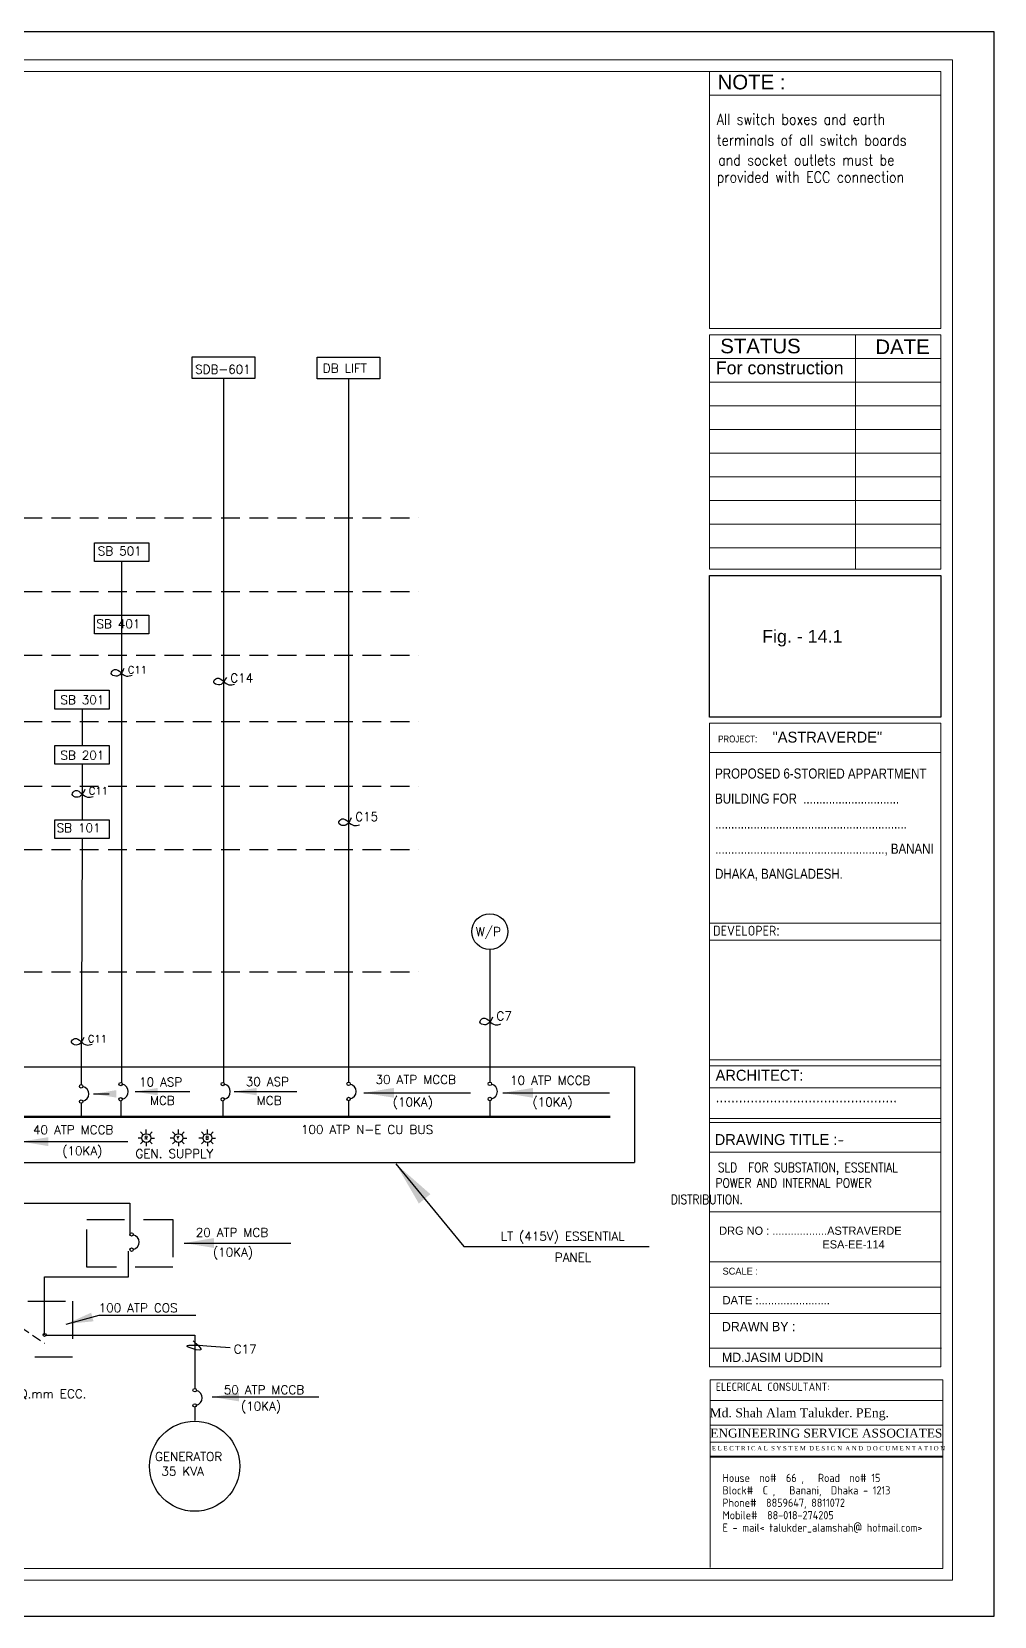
# Model space of a CAD drawing. Extents: x 589 to 8041, y -1690 to 3411.
# Drawn here: x 5517 to 6155, y 2359 to 3411 of the extents above; entities that cross this region are included whole.
import ezdxf

# ---------------------------------------------------------------- set-up
doc = ezdxf.new("R2010")
doc.units = 0
doc.header["$LTSCALE"] = 5
doc.header["$MEASUREMENT"] = 0
doc.linetypes.add('DASHED', pattern=[0.75, 0.5, -0.25])
doc.linetypes.add('HIDDEN', pattern=[0.375, 0.25, -0.125])
doc.layers.get('0').update_dxf_attribs({"linetype": 'CONTINUOUS'})
doc.layers.get('DEFPOINTS').update_dxf_attribs({"linetype": 'CONTINUOUS'})
doc.layers.add('ELEVATION', color=7, linetype='CONTINUOUS')
for name, color, linetype, lineweight in [('ETEXT', 152, 'CONTINUOUS', 15), ('TEXT', 130, 'CONTINUOUS', 15), ('TITLE', 172, 'CONTINUOUS', 15), ('VIEW', 11, 'CONTINUOUS', 25), ('WALL', 3, 'CONTINUOUS', 30)]:
    doc.layers.add(name, color=color, linetype=linetype, lineweight=lineweight)
doc.styles.add('24IN', font='isocp.shx', dxfattribs={"height": 24})
doc.styles.add('COMIC SANS', font='comic.TTF')
doc.styles.add('ROMANS', font='romans.shx', dxfattribs={"width": 0.85, "height": 7})
doc.styles.add('STYLE2', font='romanc.shx', dxfattribs={"height": 7})
doc.styles.add('SX', font='simplex.shx')
doc.styles.add('TITEL', font='TIMES.TTF', dxfattribs={"height": 0.5})
doc.dimstyles.new('DIM', dxfattribs={"dimscale": 0, "dimtxt": 2.5, "dimasz": 1, "dimexe": 1, "dimexo": 2, "dimgap": 0.75, "dimtad": 1, "dimdec": 4, "dimlfac": 0.5, "dimzin": 11, "dimdsep": 46, "dimlunit": 4, "dimtxsty": 'ROMANS', "dimcen": 0, "dimclrd": 256, "dimclre": 256, "dimclrt": 256, "dimadec": 0, "dimazin": 0, "dimtfac": 1, "dimtdec": 4, "dimtix": 1, "dimtmove": 0, "dimatfit": 3, "dimfxl": 1, "dimtvp": 1, "dimfrac": 2, "dimtolj": 1, "dimtzin": 0, "dimarcsym": 0})

msp = doc.modelspace()

# ---------------------------------------------------------------- linework, layer by layer
for p, q in [((5581.6, 2633), (5581.6, 2633)), ((5526.2, 2545.5), (5526.2, 2545.5))]:
    msp.add_line(p, q)
at = {"layer": 'DEFPOINTS', "ltscale": 0.5}
msp.add_lwpolyline([(4677.1, 2358.8), (6155.2, 2358.8), (6155.2, 3410.7), (4677.1, 3410.7)], close=True, dxfattribs=at)
at = {"layer": 'ELEVATION', "linetype": 'Continuous', "ltscale": 0.5}
msp.add_lwpolyline([(6119.7, 3049.8), (6119.7, 2955.7), (5966.2, 2955.7), (5966.2, 3049.8), (6119.7, 3049.8)], dxfattribs=at)
at = {"layer": 'TITLE', "color": 1, "linetype": 'ByBlock'}
for p, q in [((5966.2, 3368.5), (6119.7, 3368.5)), ((6063.2, 3209.5), (6063.2, 3053.9)), ((5966.2, 3193.8), (6119.7, 3193.8)), ((5966.2, 3178.1), (6119.7, 3178.1)), ((5966.2, 3162.4), (6119.7, 3162.4)), ((5966.2, 3146.7), (6119.7, 3146.7)), ((5966.2, 3131), (6119.7, 3131)), ((5966.2, 3115.3), (6119.7, 3115.3)), ((5966.2, 3099.5), (6119.7, 3099.5)), ((5966.2, 3083.8), (6119.7, 3083.8)), ((5966.2, 3068.1), (6119.7, 3068.1)), ((5966.2, 2932.2), (6119.7, 2932.2)), ((5966.2, 2807.6), (6119.7, 2807.6)), ((5966.2, 2709.6), (6119.7, 2709.6)), ((5966.2, 2686.5), (6119.7, 2686.5)), ((5966.2, 2667), (6119.7, 2667)), ((5966.2, 2627.4), (6119.7, 2627.4)), ((5966.2, 2594.1), (6119.7, 2594.1)), ((5966.2, 2577.4), (6082.8, 2577.4)), ((5966.2, 2577.4), (6119.7, 2577.4)), ((5966.7, 2536.7), (6120.2, 2536.7)), ((5966.6, 2502.1), (6121.1, 2502.1)), ((5966.6, 2485.7), (6121.1, 2485.7))]:
    msp.add_line(p, q, dxfattribs=at)
at = {"layer": 'TITLE', "color": 250, "linetype": 'ByBlock'}
msp.add_line((6001.3, 2559.7), (6119.7, 2559.7), dxfattribs=at)
at = {"layer": 'TITLE', "color": 1}
for p, q in [((5966.6, 2485.7), (6121.1, 2485.7)), ((5966.6, 2485.7), (6121.1, 2485.7)), ((5966.6, 2485.7), (6121.1, 2485.7)), ((5967, 2485.7), (6121.1, 2485.7)), ((5966.6, 2474.4), (6121.1, 2474.4)), ((5966.6, 2474.4), (6121.1, 2474.4)), ((5966.6, 2465.2), (6121.1, 2465.2)), ((5966.6, 2465.2), (6121.1, 2465.2)), ((5966.6, 2464.6), (6121.1, 2464.6)), ((5966.6, 2464.4), (6121.1, 2464.4))]:
    msp.add_line(p, q, dxfattribs=at)
at = {"layer": 'TITLE', "color": 75, "linetype": 'ByBlock'}
msp.add_lwpolyline([(4699.3, 3392.1), (6127.5, 3392.1), (6127.5, 2382.7), (4699.3, 2382.7)], close=True, dxfattribs=at)
at = {"layer": 'TITLE', "color": 250, "linetype": 'ByBlock'}
for points in [[(6119.7, 3384.3), (4707.1, 3384.3), (4707.1, 2390.6), (6121.1, 2390.6), (6121.1, 2515.8), (5966.6, 2515.8), (5966.6, 2391.1)], [(5966.2, 3384.3), (5966.2, 3213.6), (6119.7, 3213.6), (6119.7, 3384.3)]]:
    msp.add_lwpolyline(points, dxfattribs=at)
for points in [[(6119.7, 3209.5), (6119.7, 3053.9), (5966.2, 3053.9), (5966.2, 3209.5)], [(6119.7, 2559.7), (5966.2, 2559.7), (5966.2, 2951.6), (6119.7, 2951.6)], [(6119.7, 2819), (6119.7, 2728.1), (5966.2, 2728.1), (5966.2, 2819)], [(6119.7, 2724.2), (6119.7, 2689.2), (5966.2, 2689.2), (5966.2, 2724.2)], [(6119.7, 2524.5), (6119.7, 2559.7), (5966.2, 2559.7), (5966.2, 2524.5)]]:
    msp.add_lwpolyline(points, close=True, dxfattribs=at)
at = {"layer": 'VIEW', "color": 166, "linetype": 'DASHED', "ltscale": 5}
for p, q in [((4854.7, 3087.9), (5773.5, 3087.9)), ((4854.7, 3039.2), (5773.5, 3039.2)), ((4854.7, 2996.9), (5773.5, 2996.9)), ((4854.7, 2952.9), (5773.5, 2952.9)), ((4854.7, 2909.9), (5773.5, 2909.9)), ((4854.7, 2867.8), (5773.5, 2867.8)), ((4854.7, 2786.6), (5773.5, 2786.6))]:
    msp.add_line(p, q, dxfattribs=at)
at = {"layer": 'VIEW'}
for points in [[(5623.1, 3194.8), (5664.6, 3194.8), (5664.6, 3180.5), (5623.1, 3180.5)], [(5706, 3194.6), (5747.5, 3194.6), (5747.5, 3180.3), (5706, 3180.3)], [(5558.2, 3071.4), (5594.2, 3071.4), (5594.2, 3059), (5558.2, 3059)], [(5558.2, 3023.5), (5594.2, 3023.5), (5594.2, 3011.1), (5558.2, 3011.1)], [(5532, 2973.5), (5567.9, 2973.5), (5567.9, 2961.1), (5532, 2961.1)], [(5532, 2936.8), (5567.9, 2936.8), (5567.9, 2924.4), (5532, 2924.4)], [(5532, 2887.6), (5567.9, 2887.6), (5567.9, 2875.2), (5532, 2875.2)]]:
    msp.add_lwpolyline(points, close=True, dxfattribs=at)
at = {"layer": 'VIEW', "linetype": 'DASHED', "ltscale": 0.1}
msp.add_lwpolyline([(5392.6, 2723.6), (5916.5, 2723.6), (5916.5, 2659.8), (5392.6, 2659.8)], close=True, dxfattribs=at)
at = {"layer": 'VIEW', "const_width": 1.61}
msp.add_lwpolyline([(5392.6, 2690.4), (5900.4, 2690.4)], dxfattribs=at)
at = {"layer": 'VIEW', "linetype": 'DASHED', "ltscale": 10}
for points in [[(5553.2, 2622.2), (5610.3, 2622.2), (5610.3, 2590.6), (5553.2, 2590.6)], [(5476.4, 2568.1), (5543.6, 2568.1), (5543.6, 2530.8), (5476.4, 2530.8)]]:
    msp.add_lwpolyline(points, close=True, dxfattribs=at)
at = {"layer": 'VIEW'}
msp.add_circle((5820.5, 2813.3), 11.9, dxfattribs=at)
for points in [[(5577.7, 2988), (5572.4, 2982.9), (5569.3, 2984.7), (5571.5, 2987.3), (5575.7, 2985.3), (5579.4, 2983), (5583.2, 2983.5)], [(5645.7, 2982.1), (5640.4, 2977.1), (5637.3, 2978.9), (5639.5, 2981.5), (5643.7, 2979.5), (5647.4, 2977.2), (5651.2, 2977.6)], [(5551.8, 2907.6), (5546.5, 2902.5), (5543.4, 2904.4), (5545.6, 2906.9), (5549.8, 2904.9), (5553.5, 2902.6), (5557.3, 2903.1)], [(5728.6, 2888.8), (5723.3, 2883.7), (5720.3, 2885.5), (5722.4, 2888.1), (5726.6, 2886.1), (5730.3, 2883.8), (5734.1, 2884.3)], [(5822.3, 2756.5), (5817, 2751.4), (5813.9, 2753.2), (5816.1, 2755.8), (5820.3, 2753.8), (5824, 2751.5), (5827.8, 2752)], [(5551.2, 2743.1), (5546, 2738), (5542.9, 2739.9), (5545.1, 2742.4), (5549.2, 2740.4), (5552.9, 2738.1), (5556.7, 2738.6)], [(5623.6, 2541.6), (5628.7, 2535.6), (5621.7, 2537), (5648.3, 2537.2)]]:
    msp.add_spline(points, degree=3, dxfattribs=at)
at = {"layer": 'WALL'}
for p, q in [((5643.9, 3180.5), (5643.9, 2713.1)), ((5726.8, 3180.3), (5726.8, 2713.4)), ((5576.2, 3059), (5576.2, 2713.1)), ((5550, 2961.1), (5550, 2936.8)), ((5550, 2924.4), (5550, 2887.6)), ((5550, 2875.2), (5549.4, 2711.7)), ((5820.5, 2801.4), (5820.5, 2713.4)), ((5549.4, 2699.4), (5549.4, 2690.4)), ((5575.6, 2700.9), (5575.6, 2690.4)), ((5643.3, 2700.9), (5643.3, 2690.4)), ((5726.8, 2701.1), (5726.8, 2690.6)), ((5820.5, 2701.1), (5820.5, 2690.6)), ((5589.7, 2676.3), (5587.1, 2676.3)), ((5590.6, 2678.4), (5588.7, 2680.3)), ((5590.6, 2674.3), (5588.7, 2672.4)), ((5592.6, 2679.2), (5592.6, 2681.9)), ((5592.6, 2673.4), (5592.6, 2670.8)), ((5594.7, 2678.4), (5596.5, 2680.3)), ((5594.7, 2674.3), (5596.5, 2672.4)), ((5595.5, 2676.3), (5598.1, 2676.3)), ((5611, 2676.3), (5608.4, 2676.3)), ((5611.9, 2678.4), (5610, 2680.3)), ((5611.9, 2674.3), (5610, 2672.4)), ((5613.9, 2679.2), (5613.9, 2681.9)), ((5613.9, 2673.4), (5613.9, 2670.8)), ((5616, 2678.4), (5617.8, 2680.3)), ((5616, 2674.3), (5617.8, 2672.4)), ((5616.8, 2676.3), (5619.4, 2676.3)), ((5630.2, 2676.3), (5627.5, 2676.3)), ((5631, 2678.4), (5629.2, 2680.3)), ((5631, 2674.3), (5629.2, 2672.4)), ((5633.1, 2679.2), (5633.1, 2681.9)), ((5633.1, 2673.4), (5633.1, 2670.8)), ((5635.1, 2678.4), (5637, 2680.3)), ((5635.1, 2674.3), (5637, 2672.4)), ((5636, 2676.3), (5638.6, 2676.3)), ((5506.7, 2633), (5581.6, 2633)), ((5581.6, 2633), (5581.6, 2611.4)), ((5580.8, 2584.2), (5580.8, 2601.1)), ((5525.1, 2545.6), (5525.1, 2584.2)), ((5525.1, 2584.2), (5580.8, 2584.2)), ((5624.7, 2497.7), (5624.7, 2488.7))]:
    msp.add_line(p, q, dxfattribs=at)
at = {"layer": 'WALL', "linetype": 'HIDDEN', "ltscale": 5}
msp.add_line((5501.7, 2556), (5525, 2540.1), dxfattribs=at)
at = {"layer": 'WALL'}
msp.add_lwpolyline([(5526.2, 2545.5), (5624.7, 2545.5), (5624.7, 2510.1)], dxfattribs=at)
for centre, radius in [((5549.4, 2710.6), 1.14), ((5575.6, 2712.1), 1.14), ((5643.3, 2712.1), 1.14), ((5726.8, 2712.3), 1.14), ((5820.5, 2712.3), 1.14), ((5549.4, 2700.5), 1.14), ((5575.6, 2702), 1.14), ((5643.3, 2702), 1.14), ((5726.8, 2702.2), 1.14), ((5820.5, 2702.2), 1.14), ((5592.6, 2676.3), 2.89), ((5613.9, 2676.3), 2.89), ((5633.1, 2676.3), 2.89), ((5582.8, 2612.3), 1.14), ((5582.8, 2602.2), 1.14), ((5525.1, 2545.6), 0.969), ((5624.7, 2508.9), 1.14), ((5624.7, 2498.8), 1.14), ((5624.7, 2458.4), 29.9)]:
    msp.add_circle(centre, radius, dxfattribs=at)
for centre in [(5549.4, 2705.6), (5575.6, 2707.1), (5643.3, 2707.1), (5726.8, 2707.2), (5820.5, 2707.2), (5582.8, 2607.2), (5624.7, 2503.8)]:
    msp.add_arc(centre, 5.04, 282.9375, 77.0625, dxfattribs=at)

# ---------------------------------------------------------------- texts
at = {"layer": 'ETEXT', "color": 1, "style": 'SX', "width": 0.85}
for s, p in [('All switch boxes and earth  ', (5971.1, 3349)), ('terminals of all switch boards', (5971.1, 3335.1)), ('and socket outlets must be ', (5972, 3321.9)), ('provided with ECC connection', (5971.1, 3310.6))]:
    msp.add_text(s, height=7.261, dxfattribs=at).set_placement(p)
at = {"layer": 'ETEXT', "style": 'SX', "width": 0.85}
for s, p in [('SLD  FOR SUBSTATION, ESSENTIAL', (5971.8, 2653.7)), (' POWER AND INTERNAL POWER', (5966.7, 2643.4)), ('                                     DISTRIBUTION.', (5797.5, 2632.5))]:
    msp.add_text(s, height=6.103, dxfattribs=at).set_placement(p)
at = {"layer": 'TEXT', "style": 'STYLE2'}
for s, height, p in [('SDB-601', 5.81, (5625, 3183.7)), ('DB LIFT', 5.81, (5709.7, 3184.4)), ('SB 501', 5.81, (5560.4, 3063.1)), ('SB 401', 5.81, (5559.5, 3014.7)), ('C11', 4.84, (5580.3, 2984.7)), ('C14', 5.81, (5648.3, 2978.8)), ('SB 301', 5.81, (5535.6, 2964.3)), ('SB 201', 5.81, (5535.6, 2927.5)), ('C11', 4.84, (5554.4, 2904.3)), ('SB 101', 5.81, (5533.1, 2879.3)), ('C15', 5.81, (5731.2, 2886.7)), ('W/P', 5.81, (5811.2, 2810.4)), ('C7', 5.81, (5824.9, 2754.4)), ('C11', 4.84, (5553.8, 2739.8)), ('10 ASP', 5.81, (5587.8, 2710.6)), ('30 ASP', 5.81, (5658.6, 2710.8)), ('30 ATP MCCB', 5.814, (5744.7, 2712.2)), ('10 ATP MCCB', 5.814, (5833.9, 2711.7)), ('MCB', 5.81, (5595, 2698.3)), ('MCB', 5.81, (5665.9, 2698.3)), ('(10KA)', 5.81, (5756.1, 2697.3)), ('(10KA)', 5.81, (5848.8, 2697.3)), ('40 ATP MCCB', 5.814, (5517.4, 2678.9)), ('100 ATP N-E CU BUS', 5.814, (5695.2, 2679)), ('R', 2.27, (5591.4, 2675.3)), ('Y', 2.27, (5612.7, 2675.3)), ('B', 2.27, (5631.9, 2675.3)), ('(10KA)', 5.81, (5536.8, 2664.9)), ('GEN. SUPPLY', 5.814, (5585.4, 2663)), ('20 ATP MCB', 5.81, (5625.4, 2610.7)), ('LT (415V) ESSENTIAL', 5.814, (5827.7, 2608.2)), ('(10KA)', 5.81, (5636.8, 2597.6)), ('PANEL', 5.81, (5863.6, 2594.2)), ('100 ATP COS', 5.814, (5561, 2560.6)), ('C17', 5.81, (5650.6, 2533.3)), ('4 X 1C X 25.0 SQ.mm NYY+16 SQ.mm ECC.', 5.814, (5374, 2503.6)), ('50 ATP MCCB', 5.814, (5644, 2506.3)), ('(10KA)', 5.81, (5655.4, 2495.4)), ('GENERATOR', 5.81, (5598.4, 2461.9)), ('35 KVA', 5.81, (5602.6, 2452.2))]:
    msp.add_text(s, height=height, dxfattribs=at).set_placement(p)
at = {"layer": 'TITLE', "color": 1, "style": 'COMIC SANS'}
msp.add_text('"ASTRAVERDE"', height=7.261, dxfattribs=at).set_placement((6008.1, 2938.8))
at = {"layer": 'TITLE', "color": 4, "style": 'TITEL'}
for s, height, p in [('ENGINEERING SERVICE ASSOCIATES', 5.823, (5966.8, 2477.5)), ('E L E C T R I C A L  S Y S T E M  D E S I G N  A N D  D O C U M E N T A T I O N', 2.9, (5967.9, 2468.9))]:
    msp.add_text(s, height=height, dxfattribs=at).set_placement(p)
at = {"layer": 'TITLE', "color": 3, "attachment_point": 1, "style": '24IN'}
for s, insert, char_height in [('{\\fArial|b0|i0|c0|p34;NOTE :}', (5971.6, 3382.1), 9.682), ('{\\fArial|b0|i0|c0|p34;STATUS}', (5973.4, 3206.9), 9.682), ('{\\fArial|b0|i0|c0|p34;DATE}', (6076.3, 3206.4), 9.682), ('{\\fTechnicLite|b0|i0|c2|p2;PROJECT:}', (5972, 2943.5), 4.587)]:
    msp.add_mtext(s, dxfattribs=dict(at, insert=insert, char_height=char_height))
at = {"layer": 'TITLE', "color": 4, "attachment_point": 1}
for s, insert, char_height, style in [('{\\fArial|b0|i0|c0|p34;For construction}', (5970.4, 3191.8), 8.471, '24IN'), ('{\\fArial|b0|i0|c0|p34;Fig. - 14.1}', (6001.2, 3013.6), 8.471, '24IN'), (' Md. Shah Alam Talukder. PEng.', (5964, 2496.9), 6, 'TITEL')]:
    msp.add_mtext(s, dxfattribs=dict(at, insert=insert, char_height=char_height, style=style))
at = {"layer": 'TITLE', "color": 154, "attachment_point": 1, "style": '24IN'}
for s, insert, char_height, line_spacing_factor in [('{\\fArial Narrow|b0|i0|c0|p34;PROPOSED 6-STORIED APPARTMENT \\PBUILDING FOR  .............................. \\P............................................................\\P....................................................., BANANI \\PDHAKA, BANGLADESH.}', (5970, 2921.6), 6.656, 1.5), ('{\\Fisocp3.shx|c1;House  no}#{\\Fisocp3.shx|c1;  }66{\\Fisocp3.shx|c1; ,   Road  no}#{\\Fisocp3.shx|c1; }15\\P{\\Fisocp3.shx|c1;Block}#{\\Fisocp3.shx|c1;  }C{\\Fisocp3.shx|c1; ,   Banani,  Dhaka - 1213\\PPhone}#{\\Fisocp3.shx|c1;  }8859647, 8811072\\PMobile#  88-018-274205\\P{\\Fisocp3.shx|c1;E - mail}<{\\Fisocp3.shx|c1; }talukder_alamshah@ hotmail.com>', (5974.9, 2453.4), 5.4458, 0.909184)]:
    msp.add_mtext(s, dxfattribs=dict(at, insert=insert, char_height=char_height, line_spacing_factor=line_spacing_factor))
for s, insert, char_height in [('{\\C3;DEVELOPER\\fFutura Lt BT|b0|i0|c0|p34;: \\Fisocp.shx|c1;\\C4;}', (5968.6, 2817.2), 6.535), ('{\\fFutura Lt BT|b0|i0|c0|p34;\\C3;ARCHITECT:\\H1.333x;\\C154; \\P\\Fisocp.shx|c0;...............................................}', (5970.3, 2721.6), 7.261), ('{\\fFutura Lt BT|b0|i0|c0|p34;\\C3;DRAWING TITLE :\\Fisocp.shx;-}', (5969.7, 2678.9), 7.261), ('{\\fFutura Lt BT|b0|i0|c0|p34;\\C3;DRG NO :\\C154; ..................ASTRAVERDE} \\P                      {\\fFutura Lt BT|b0|i0|c0|p34;ESA-EE-114}', (5972.7, 2617.5), 5.446), ('{\\fFutura Lt BT|b0|i0|c0|p34;\\C3;SCALE :}', (5974.9, 2590.2), 4.587), ('{\\fFutura Lt BT|b0|i0|c0|p34;\\C3;DATE :\\C152;.......................}', (5974.9, 2571.4), 5.543), ('{\\fFUTURA LT BT|b0|i0|c0|p34;\\C3;DRAWN BY :\\P\\P\\C154;MD.JASIM UDDIN}', (5974.5, 2554.2), 6.127), ('{\\C3;ELECRICAL CONSULTANT:}', (5970.4, 2513.9), 5.446)]:
    msp.add_mtext(s, dxfattribs=dict(at, insert=insert, char_height=char_height))

# ---------------------------------------------------------------- leaders
at = {"layer": 'VIEW'}
for points, override in [([(5557.6, 2705.6), (5567.9, 2705.6)], {"dimscale": 1, "dimasz": 15, "dimtad": 0}), ([(5585.1, 2707.1), (5621.5, 2707.1)], {"dimscale": 1, "dimasz": 15, "dimtad": 0}), ([(5650.8, 2707.1), (5692.4, 2707.1)], {"dimscale": 1, "dimasz": 15, "dimtad": 0}), ([(5736.9, 2706.3), (5807.7, 2706.3)], {"dimscale": 1, "dimasz": 20, "dimtad": 0}), ([(5829.2, 2706.3), (5900, 2706.3)], {"dimscale": 1, "dimasz": 20, "dimtad": 0}), ([(5509.6, 2673.9), (5580.4, 2673.9)], {"dimscale": 1, "dimasz": 18, "dimtad": 0}), ([(5758.2, 2659.1), (5803.2, 2604.3), (5926.2, 2604.3)], {"dimscale": 1, "dimasz": 30, "dimtad": 0}), ([(5617.6, 2606.6), (5688.4, 2606.6)], {"dimscale": 1, "dimasz": 20, "dimtad": 0}), ([(5539.4, 2552.8), (5561.3, 2558.7), (5625.5, 2558.7)], {"dimscale": 1, "dimasz": 18, "dimtad": 0}), ([(5636.2, 2504.4), (5707, 2504.4)], {"dimscale": 1, "dimasz": 18, "dimtad": 0})]:
    msp.add_leader(points, dimstyle='DIM', override=override, dxfattribs=at)

doc.saveas('drawing.dxf')
